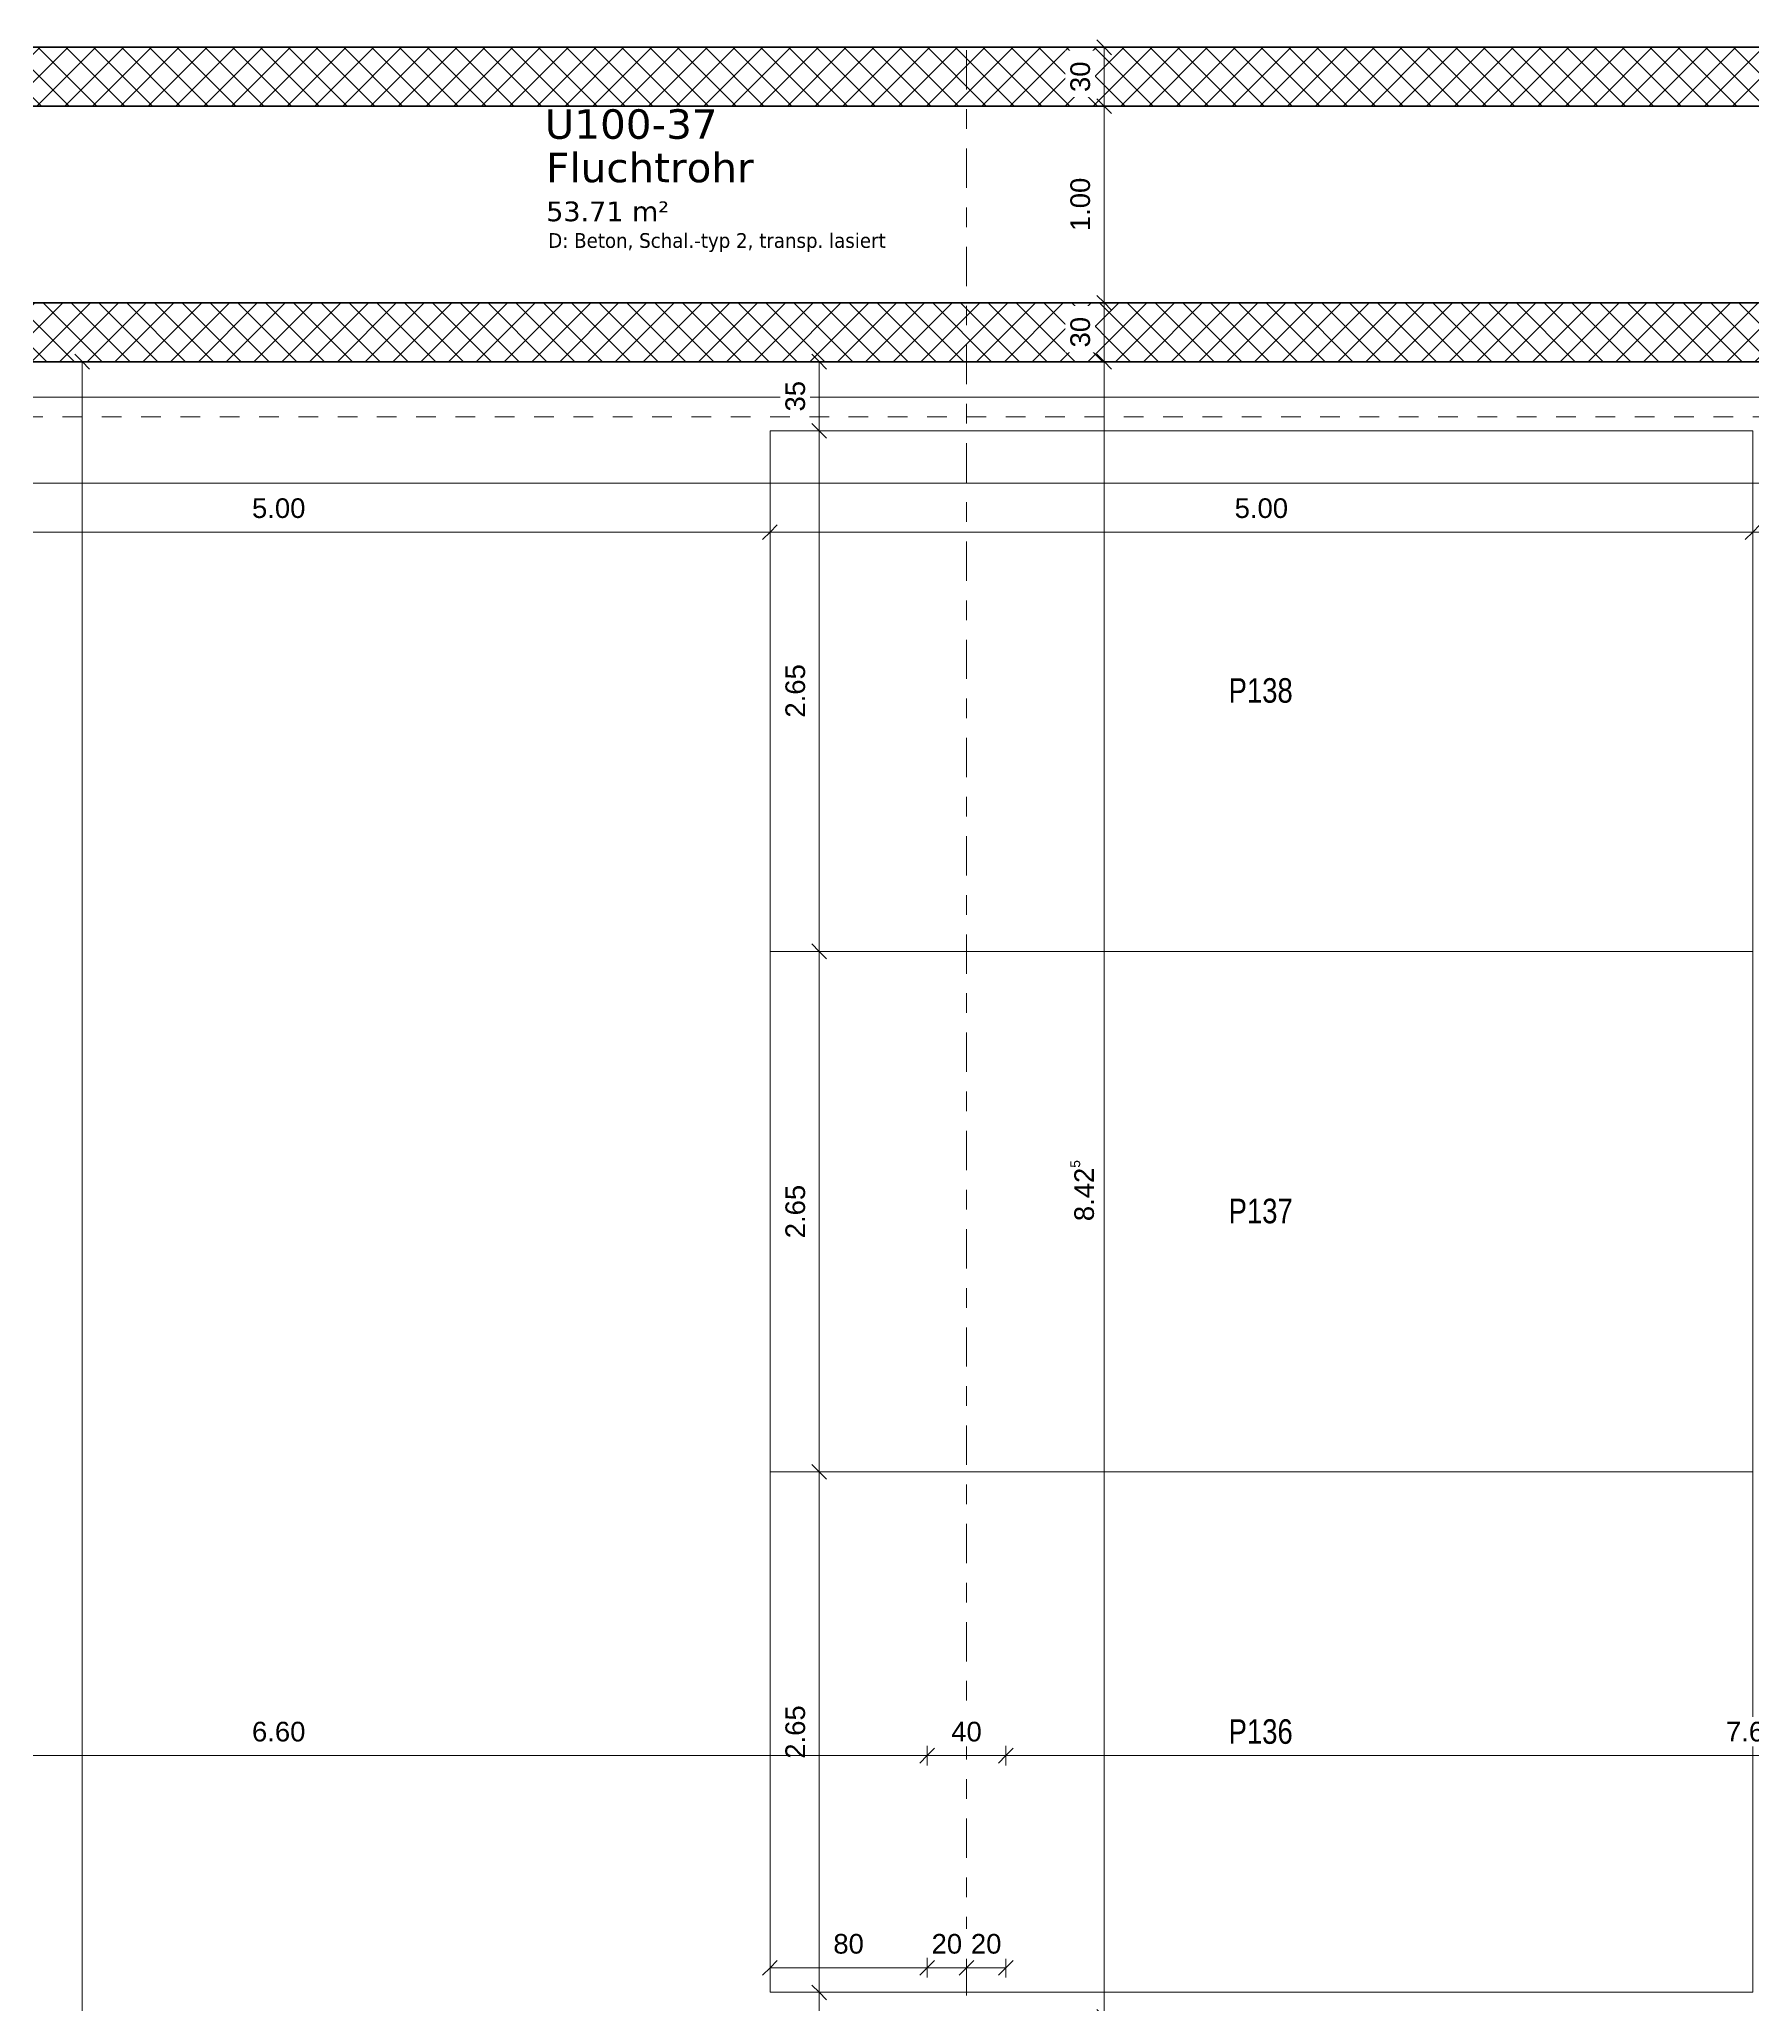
# Model space of a CAD drawing. Header units: metres. Extents: x -86 to 44, y -23 to 39.
# Drawn here: x -56.43 to -47.71, y 21.44 to 31.44 of the extents above; entities that cross this region are included whole.
import ezdxf

# ---------------------------------------------------------------- set-up
doc = ezdxf.new("R2010")
doc.units = ezdxf.units.M
doc.linetypes.add('_Rasterlinie_', pattern=[0.375, 0.2, -0.05, 0.075, -0.05])
doc.linetypes.add('Gestrichelt', pattern=[0.1, 0.05, -0.05])
for name, color, linetype, lineweight in [('A-____-____-DIMS', 7, 'Continuous', 5), ('A-____-____-DIMS-50', 7, 'Continuous', 5), ('A-AREA-____-IDEN', 7, 'Continuous', 5), ('A-FLOR-____-OTLN', 7, 'Continuous', 9), ('A-WALL-____-MCUT', 7, 'Continuous', 35), ('A-WALL-____-PATT', 7, 'Continuous', 35), ('C-PRKG-____-IDEN', 7, 'Continuous', 5), ('C-PRKG-____-OTLN', 7, 'Continuous', 9), ('S-GRID-____-OTLN', 7, 'Continuous', 5)]:
    doc.layers.add(name, color=color, linetype=linetype, lineweight=lineweight)
doc.layers.add('A-DETL-____-OTLN', color=5, linetype='Continuous', lineweight=9, true_color=0x0000ff)
doc.styles.add('Arial_1', font='arial.ttf', dxfattribs={"height": 0.1})
doc.styles.add('Arial_3', font='arial.ttf', dxfattribs={"width": 0.8, "height": 0.125})
doc.styles.add('Verdana_2', font='verdana.ttf', dxfattribs={"height": 0.1})
doc.styles.add('Verdana_3', font='verdana.ttf', dxfattribs={"width": 0.9, "height": 0.075})
doc.styles.add('Verdana_4', font='verdana.ttf', dxfattribs={"height": 0.15})
doc.dimstyles.new('SUB_Rohbau_fein_6', dxfattribs={"dimscale": 0.3048, "dimtxt": 0.102026, "dimasz": 0.246063, "dimexe": 0.164042, "dimexo": 0.0625, "dimgap": 0.123031, "dimtad": 1, "dimdec": 1, "dimlfac": 100, "dimrnd": 0.5, "dimdsep": 46, "dimtxsty": 'Arial_1', "dimblk1": 'OBLIQUE', "dimblk2": 'OBLIQUE', "dimsah": 1, "dimcen": 0.09, "dimazin": 0, "dimtfac": 1, "dimtdec": 4, "dimtix": 1, "dimtmove": 0, "dimatfit": 3, "dimfxl": 0.164042, "dimfxlon": 1, "dimtvp": 1, "dimtfill": 1, "dimtolj": 1, "dimtzin": 0, "dimarcsym": 2})
doc.dimstyles.new('SUB_Rohbau_fein_7', dxfattribs={"dimscale": 0.3048, "dimtxt": 0.102026, "dimasz": 0.246063, "dimexe": 0.164042, "dimexo": 0.0625, "dimgap": 0.123031, "dimtad": 1, "dimrnd": 0.005, "dimzin": 0, "dimdsep": 46, "dimtxsty": 'Arial_1', "dimblk1": 'OBLIQUE', "dimblk2": 'OBLIQUE', "dimsah": 1, "dimcen": 0.09, "dimazin": 0, "dimtfac": 1, "dimtdec": 4, "dimtix": 1, "dimtmove": 0, "dimatfit": 3, "dimfxl": 0.164042, "dimfxlon": 1, "dimtvp": 1, "dimtfill": 1, "dimtolj": 1, "dimtzin": 0, "dimarcsym": 2})
doc.dimstyles.new('SUB_Rohbau_fein_8', dxfattribs={"dimscale": 0.3048, "dimtxt": 0.102026, "dimasz": 0.246063, "dimexe": 0.164042, "dimexo": 0.0625, "dimgap": 0.123031, "dimtad": 1, "dimdec": 1, "dimlfac": 100, "dimrnd": 0.5, "dimdsep": 46, "dimtxsty": 'Arial_1', "dimblk1": 'OBLIQUE', "dimblk2": 'OBLIQUE', "dimsah": 1, "dimcen": 0.09, "dimazin": 0, "dimtfac": 1, "dimtdec": 4, "dimtix": 1, "dimtmove": 0, "dimatfit": 3, "dimfxl": 0.164042, "dimfxlon": 1, "dimtvp": 1, "dimtfill": 1, "dimtolj": 1, "dimtzin": 0, "dimarcsym": 2})
pattern_1 = [(45, (0, 0), (-0.07071068, 0.07071068), []), (135, (0, 0), (-0.07071068, -0.07071068), [])]

# ---------------------------------------------------------------- blocks, each defined once
blk = doc.blocks.new('PP_Parkplatz - 2650 x 5000-V43--01_UG_OK_FFB_AF')
at = {"layer": 'C-PRKG-____-OTLN', "color": 253, "true_color": 0x999999}
for p, q in [((-52.708, 24.151), (-47.708, 24.151)), ((-52.708, 24.151), (-52.708, 21.502)), ((-52.708, 24.151), (-52.708, 21.502)), ((-47.708, 24.151), (-52.708, 24.151)), ((-52.708, 24.151), (-47.708, 24.151)), ((-52.708, 21.502), (-52.708, 24.151)), ((-52.708, 24.151), (-52.708, 24.151)), ((-47.708, 24.151), (-47.708, 21.502)), ((-47.708, 21.502), (-47.708, 24.151)), ((-47.708, 24.151), (-47.708, 21.502)), ((-47.708, 24.151), (-47.708, 24.151)), ((-52.708, 21.502), (-47.708, 21.502)), ((-52.708, 21.502), (-47.708, 21.502)), ((-47.708, 21.502), (-52.708, 21.502)), ((-52.708, 21.502), (-52.708, 21.502)), ((-47.708, 21.502), (-47.708, 21.502))]:
    blk.add_line(p, q, dxfattribs=at)
blk = doc.blocks.new('PP_Parkplatz - 2650 x 5000-V44--01_UG_OK_FFB_AF')
at = {"layer": 'C-PRKG-____-OTLN', "color": 253, "true_color": 0x999999}
for p, q in [((-52.708, 26.8), (-47.708, 26.8)), ((-52.708, 26.8), (-52.708, 24.151)), ((-52.708, 26.8), (-52.708, 24.151)), ((-47.708, 26.8), (-52.708, 26.8)), ((-52.708, 26.8), (-47.708, 26.8)), ((-52.708, 24.151), (-52.708, 26.8)), ((-52.708, 26.8), (-52.708, 26.8)), ((-47.708, 26.8), (-47.708, 24.151)), ((-47.708, 24.151), (-47.708, 26.8)), ((-47.708, 26.8), (-47.708, 24.151)), ((-47.708, 26.8), (-47.708, 26.8)), ((-52.708, 24.151), (-47.708, 24.151)), ((-52.708, 24.151), (-47.708, 24.151)), ((-47.708, 24.151), (-52.708, 24.151)), ((-52.708, 24.151), (-52.708, 24.151)), ((-47.708, 24.151), (-47.708, 24.151))]:
    blk.add_line(p, q, dxfattribs=at)
blk = doc.blocks.new('PP_Parkplatz - 2650 x 5000-V45--01_UG_OK_FFB_AF')
at = {"layer": 'C-PRKG-____-OTLN', "color": 253, "true_color": 0x999999}
for p, q in [((-52.708, 29.45), (-47.708, 29.45)), ((-52.708, 29.45), (-52.708, 26.8)), ((-52.708, 29.45), (-52.708, 26.8)), ((-47.708, 29.45), (-52.708, 29.45)), ((-52.708, 29.45), (-47.708, 29.45)), ((-52.708, 26.8), (-52.708, 29.45)), ((-52.708, 29.45), (-52.708, 29.45)), ((-47.708, 29.45), (-47.708, 26.8)), ((-47.708, 26.8), (-47.708, 29.45)), ((-47.708, 29.45), (-47.708, 26.8)), ((-47.708, 29.45), (-47.708, 29.45)), ((-52.708, 26.8), (-47.708, 26.8)), ((-52.708, 26.8), (-47.708, 26.8)), ((-47.708, 26.8), (-52.708, 26.8)), ((-52.708, 26.8), (-52.708, 26.8)), ((-47.708, 26.8), (-47.708, 26.8))]:
    blk.add_line(p, q, dxfattribs=at)
blk = doc.blocks.new('DIMBLOCK993--01_UG_OK_FFB_AF')
at = {"layer": 'A-____-____-DIMS-50'}
for p, q in [((-51.008, 29.802), (-51.046, 29.839)), ((-51.008, 29.802), (-51.058, 29.802)), ((-51.008, 21.377), (-51.008, 29.802)), ((-51.008, 29.802), (-50.971, 29.764)), ((-51.008, 29.802), (-50.958, 29.802)), ((-51.008, 21.377), (-51.046, 21.414)), ((-51.008, 21.377), (-51.058, 21.377)), ((-51.008, 21.377), (-50.971, 21.339)), ((-51.008, 21.377), (-50.958, 21.377))]:
    blk.add_line(p, q, dxfattribs=at)
at = {"layer": 'A-____-____-DIMS-50', "color": 0, "insert": (-51.18, 25.427), "char_height": 0.1, "width": 0.38809, "attachment_point": 1, "rotation": 90, "line_spacing_factor": 0.941778, "style": 'Arial_1', "bg_fill": 3, "box_fill_scale": 1.25, "bg_fill_color": 256, "bg_fill_true_color": 13158600, "bg_fill_transparency": 0}
blk.add_mtext('8.42\\A2\\H0.5x;\\S5^  ;\\H2x;', dxfattribs=at)
blk = doc.blocks.new('_Oblique')
at = {"color": 0, "linetype": 'ByBlock', "lineweight": -2}
blk.add_line((-0.5, -0.5), (0.5, 0.5), dxfattribs=at)
blk = doc.blocks.new('DIMBLOCK994--01_UG_OK_FFB_AF')
at = {"layer": 'A-____-____-DIMS-50'}
for p, q in [((-51.008, 30.102), (-51.046, 30.139)), ((-51.008, 30.102), (-51.058, 30.102)), ((-51.008, 29.802), (-51.008, 30.102)), ((-51.008, 30.102), (-50.971, 30.064)), ((-51.008, 30.102), (-50.958, 30.102)), ((-51.008, 29.802), (-51.046, 29.839)), ((-51.008, 29.802), (-51.058, 29.802)), ((-51.008, 29.802), (-50.971, 29.764)), ((-51.008, 29.802), (-50.958, 29.802))]:
    blk.add_line(p, q, dxfattribs=at)
at = {"layer": 'A-____-____-DIMS-50', "color": 0, "insert": (-51.18, 29.874), "char_height": 0.1, "width": 0.18609, "attachment_point": 1, "rotation": 90, "line_spacing_factor": 0.941778, "style": 'Arial_1', "bg_fill": 3, "box_fill_scale": 1.25, "bg_fill_color": 256, "bg_fill_true_color": 13158600, "bg_fill_transparency": 0}
blk.add_mtext('30', dxfattribs=at)
blk = doc.blocks.new('DIMBLOCK995--01_UG_OK_FFB_AF')
at = {"layer": 'A-____-____-DIMS-50'}
for p, q in [((-51.008, 31.102), (-51.046, 31.139)), ((-51.008, 31.102), (-51.058, 31.102)), ((-51.008, 30.102), (-51.008, 31.102)), ((-51.008, 31.102), (-50.971, 31.064)), ((-51.008, 31.102), (-50.958, 31.102)), ((-51.008, 30.102), (-51.046, 30.139)), ((-51.008, 30.102), (-51.058, 30.102)), ((-51.008, 30.102), (-50.971, 30.064)), ((-51.008, 30.102), (-50.958, 30.102))]:
    blk.add_line(p, q, dxfattribs=at)
at = {"layer": 'A-____-____-DIMS-50', "color": 0, "insert": (-51.18, 30.466), "char_height": 0.1, "width": 0.32565, "attachment_point": 1, "rotation": 90, "line_spacing_factor": 0.941778, "style": 'Arial_1', "bg_fill": 3, "box_fill_scale": 1.25, "bg_fill_color": 256, "bg_fill_true_color": 13158600, "bg_fill_transparency": 0}
blk.add_mtext('1.00', dxfattribs=at)
blk = doc.blocks.new('DIMBLOCK996--01_UG_OK_FFB_AF')
at = {"layer": 'A-____-____-DIMS-50'}
for p, q in [((-51.008, 31.402), (-51.046, 31.439)), ((-51.008, 31.402), (-51.058, 31.402)), ((-51.008, 31.102), (-51.008, 31.402)), ((-51.008, 31.402), (-50.971, 31.364)), ((-51.008, 31.402), (-50.958, 31.402)), ((-51.008, 31.102), (-51.046, 31.139)), ((-51.008, 31.102), (-51.058, 31.102)), ((-51.008, 31.102), (-50.971, 31.064)), ((-51.008, 31.102), (-50.958, 31.102))]:
    blk.add_line(p, q, dxfattribs=at)
at = {"layer": 'A-____-____-DIMS-50', "color": 0, "insert": (-51.18, 31.174), "char_height": 0.1, "width": 0.18609, "attachment_point": 1, "rotation": 90, "line_spacing_factor": 0.941778, "style": 'Arial_1', "bg_fill": 3, "box_fill_scale": 1.25, "bg_fill_color": 256, "bg_fill_true_color": 13158600, "bg_fill_transparency": 0}
blk.add_mtext('30', dxfattribs=at)
blk = doc.blocks.new('DIMBLOCK1094--01_UG_OK_FFB_AF')
at = {"layer": 'A-____-____-DIMS-50'}
for p, q in [((-57.708, 29.184), (-57.708, 29.234)), ((-57.708, 29.184), (-57.671, 29.221)), ((-32.708, 29.184), (-32.708, 29.234)), ((-32.708, 29.184), (-32.671, 29.221)), ((-57.708, 29.184), (-57.746, 29.146)), ((-57.708, 29.184), (-32.708, 29.184)), ((-57.708, 29.184), (-57.708, 29.134)), ((-32.708, 29.184), (-32.746, 29.146)), ((-32.708, 29.184), (-32.708, 29.134))]:
    blk.add_line(p, q, dxfattribs=at)
at = {"layer": 'A-____-____-DIMS-50', "color": 0, "insert": (-45.382, 29.356), "char_height": 0.1, "width": 0.4187, "attachment_point": 1, "line_spacing_factor": 0.941778, "style": 'Arial_1', "bg_fill": 3, "box_fill_scale": 1.25, "bg_fill_color": 256, "bg_fill_true_color": 13158600, "bg_fill_transparency": 0}
blk.add_mtext('25.00', dxfattribs=at)
blk = doc.blocks.new('DIMBLOCK1095--01_UG_OK_FFB_AF')
at = {"layer": 'A-____-____-DIMS-50'}
for p, q in [((-57.708, 28.934), (-57.746, 28.896)), ((-57.708, 28.934), (-57.708, 28.984)), ((-57.708, 28.934), (-57.671, 28.971)), ((-57.708, 28.934), (-52.708, 28.934)), ((-57.708, 28.934), (-57.708, 28.884)), ((-52.708, 28.934), (-52.746, 28.896)), ((-52.708, 28.934), (-52.708, 28.984)), ((-52.708, 28.934), (-52.671, 28.971)), ((-52.708, 28.934), (-52.708, 28.884))]:
    blk.add_line(p, q, dxfattribs=at)
at = {"layer": 'A-____-____-DIMS-50', "color": 0, "insert": (-55.344, 29.106), "char_height": 0.1, "width": 0.32565, "attachment_point": 1, "line_spacing_factor": 0.941778, "style": 'Arial_1', "bg_fill": 3, "box_fill_scale": 1.25, "bg_fill_color": 256, "bg_fill_true_color": 13158600, "bg_fill_transparency": 0}
blk.add_mtext('5.00', dxfattribs=at)
blk = doc.blocks.new('DIMBLOCK1096--01_UG_OK_FFB_AF')
at = {"layer": 'A-____-____-DIMS-50'}
for p, q in [((-52.708, 28.934), (-52.746, 28.896)), ((-52.708, 28.934), (-52.708, 28.984)), ((-52.708, 28.934), (-52.671, 28.971)), ((-52.708, 28.934), (-47.708, 28.934)), ((-52.708, 28.934), (-52.708, 28.884)), ((-47.708, 28.934), (-47.746, 28.896)), ((-47.708, 28.934), (-47.708, 28.984)), ((-47.708, 28.934), (-47.671, 28.971)), ((-47.708, 28.934), (-47.708, 28.884))]:
    blk.add_line(p, q, dxfattribs=at)
at = {"layer": 'A-____-____-DIMS-50', "color": 0, "insert": (-50.344, 29.106), "char_height": 0.1, "width": 0.32565, "attachment_point": 1, "line_spacing_factor": 0.941778, "style": 'Arial_1', "bg_fill": 3, "box_fill_scale": 1.25, "bg_fill_color": 256, "bg_fill_true_color": 13158600, "bg_fill_transparency": 0}
blk.add_mtext('5.00', dxfattribs=at)
blk = doc.blocks.new('DIMBLOCK1097--01_UG_OK_FFB_AF')
at = {"layer": 'A-____-____-DIMS-50'}
for p, q in [((-47.708, 28.934), (-47.746, 28.896)), ((-47.708, 28.934), (-47.708, 28.984)), ((-47.708, 28.934), (-47.671, 28.971)), ((-47.708, 28.934), (-42.708, 28.934)), ((-47.708, 28.934), (-47.708, 28.884)), ((-42.708, 28.934), (-42.746, 28.896)), ((-42.708, 28.934), (-42.708, 28.984)), ((-42.708, 28.934), (-42.671, 28.971)), ((-42.708, 28.934), (-42.708, 28.884))]:
    blk.add_line(p, q, dxfattribs=at)
at = {"layer": 'A-____-____-DIMS-50', "color": 0, "insert": (-45.344, 29.106), "char_height": 0.1, "width": 0.32565, "attachment_point": 1, "line_spacing_factor": 0.941778, "style": 'Arial_1', "bg_fill": 3, "box_fill_scale": 1.25, "bg_fill_color": 256, "bg_fill_true_color": 13158600, "bg_fill_transparency": 0}
blk.add_mtext('5.00', dxfattribs=at)
blk = doc.blocks.new('DIMBLOCK1136--01_UG_OK_FFB_AF')
at = {"layer": 'A-____-____-DIMS-50'}
for p, q in [((-52.458, 21.502), (-52.496, 21.539)), ((-52.458, 21.502), (-52.508, 21.502)), ((-52.458, 20.85), (-52.458, 21.502)), ((-52.458, 21.502), (-52.421, 21.464)), ((-52.458, 21.502), (-52.408, 21.502)), ((-52.458, 20.85), (-52.508, 20.85)), ((-52.458, 20.85), (-52.496, 20.887)), ((-52.458, 20.85), (-52.421, 20.812)), ((-52.458, 20.85), (-52.408, 20.85))]:
    blk.add_line(p, q, dxfattribs=at)
at = {"layer": 'A-____-____-DIMS-50', "color": 0, "insert": (-52.63, 21.098), "char_height": 0.1, "width": 0.18609, "attachment_point": 1, "rotation": 90, "line_spacing_factor": 0.941778, "style": 'Arial_1', "bg_fill": 3, "box_fill_scale": 1.25, "bg_fill_color": 256, "bg_fill_true_color": 13158600, "bg_fill_transparency": 0}
blk.add_mtext('65', dxfattribs=at)
blk = doc.blocks.new('DIMBLOCK1137--01_UG_OK_FFB_AF')
at = {"layer": 'A-____-____-DIMS-50'}
for p, q in [((-52.458, 24.151), (-52.508, 24.151)), ((-52.458, 24.151), (-52.496, 24.189)), ((-52.458, 21.502), (-52.458, 24.151)), ((-52.458, 24.151), (-52.421, 24.114)), ((-52.458, 24.151), (-52.408, 24.151)), ((-52.458, 21.502), (-52.496, 21.539)), ((-52.458, 21.502), (-52.508, 21.502)), ((-52.458, 21.502), (-52.421, 21.464)), ((-52.458, 21.502), (-52.408, 21.502))]:
    blk.add_line(p, q, dxfattribs=at)
at = {"layer": 'A-____-____-DIMS-50', "color": 0, "insert": (-52.63, 22.691), "char_height": 0.1, "width": 0.32565, "attachment_point": 1, "rotation": 90, "line_spacing_factor": 0.941778, "style": 'Arial_1', "bg_fill": 3, "box_fill_scale": 1.25, "bg_fill_color": 256, "bg_fill_true_color": 13158600, "bg_fill_transparency": 0}
blk.add_mtext('2.65', dxfattribs=at)
blk = doc.blocks.new('DIMBLOCK1138--01_UG_OK_FFB_AF')
at = {"layer": 'A-____-____-DIMS-50'}
for p, q in [((-52.458, 26.8), (-52.496, 26.838)), ((-52.458, 26.8), (-52.508, 26.8)), ((-52.458, 24.151), (-52.458, 26.8)), ((-52.458, 26.8), (-52.421, 26.763)), ((-52.458, 26.8), (-52.408, 26.8)), ((-52.458, 24.151), (-52.508, 24.151)), ((-52.458, 24.151), (-52.496, 24.189)), ((-52.458, 24.151), (-52.421, 24.114)), ((-52.458, 24.151), (-52.408, 24.151))]:
    blk.add_line(p, q, dxfattribs=at)
at = {"layer": 'A-____-____-DIMS-50', "color": 0, "insert": (-52.63, 25.34), "char_height": 0.1, "width": 0.32565, "attachment_point": 1, "rotation": 90, "line_spacing_factor": 0.941778, "style": 'Arial_1', "bg_fill": 3, "box_fill_scale": 1.25, "bg_fill_color": 256, "bg_fill_true_color": 13158600, "bg_fill_transparency": 0}
blk.add_mtext('2.65', dxfattribs=at)
blk = doc.blocks.new('DIMBLOCK1139--01_UG_OK_FFB_AF')
at = {"layer": 'A-____-____-DIMS-50'}
for p, q in [((-52.458, 29.45), (-52.508, 29.45)), ((-52.458, 29.45), (-52.496, 29.487)), ((-52.458, 26.8), (-52.458, 29.45)), ((-52.458, 29.45), (-52.421, 29.412)), ((-52.458, 29.45), (-52.408, 29.45)), ((-52.458, 26.8), (-52.496, 26.838)), ((-52.458, 26.8), (-52.508, 26.8)), ((-52.458, 26.8), (-52.421, 26.763)), ((-52.458, 26.8), (-52.408, 26.8))]:
    blk.add_line(p, q, dxfattribs=at)
at = {"layer": 'A-____-____-DIMS-50', "color": 0, "insert": (-52.63, 27.99), "char_height": 0.1, "width": 0.32565, "attachment_point": 1, "rotation": 90, "line_spacing_factor": 0.941778, "style": 'Arial_1', "bg_fill": 3, "box_fill_scale": 1.25, "bg_fill_color": 256, "bg_fill_true_color": 13158600, "bg_fill_transparency": 0}
blk.add_mtext('2.65', dxfattribs=at)
blk = doc.blocks.new('DIMBLOCK1140--01_UG_OK_FFB_AF')
at = {"layer": 'A-____-____-DIMS-50'}
for p, q in [((-52.458, 29.802), (-52.496, 29.839)), ((-52.458, 29.802), (-52.508, 29.802)), ((-52.458, 29.45), (-52.458, 29.802)), ((-52.458, 29.802), (-52.421, 29.764)), ((-52.458, 29.802), (-52.408, 29.802)), ((-52.458, 29.45), (-52.508, 29.45)), ((-52.458, 29.45), (-52.496, 29.487)), ((-52.458, 29.45), (-52.421, 29.412)), ((-52.458, 29.45), (-52.408, 29.45))]:
    blk.add_line(p, q, dxfattribs=at)
at = {"layer": 'A-____-____-DIMS-50', "color": 0, "insert": (-52.63, 29.548), "char_height": 0.1, "width": 0.18609, "attachment_point": 1, "rotation": 90, "line_spacing_factor": 0.941778, "style": 'Arial_1', "bg_fill": 3, "box_fill_scale": 1.25, "bg_fill_color": 256, "bg_fill_true_color": 13158600, "bg_fill_transparency": 0}
blk.add_mtext('35', dxfattribs=at)
blk = doc.blocks.new('DIMBLOCK1227--01_UG_OK_FFB_AF')
at = {"layer": 'A-____-____-DIMS-50'}
for p, q in [((-56.208, 29.802), (-56.246, 29.839)), ((-56.208, 29.802), (-56.258, 29.802)), ((-56.208, 6.184), (-56.208, 29.802)), ((-56.208, 29.802), (-56.171, 29.764)), ((-56.208, 29.802), (-56.158, 29.802)), ((-56.208, 6.184), (-56.246, 6.222)), ((-56.208, 6.184), (-56.258, 6.184)), ((-56.208, 6.184), (-56.171, 6.147)), ((-56.208, 6.184), (-56.158, 6.184))]:
    blk.add_line(p, q, dxfattribs=at)
at = {"layer": 'A-____-____-DIMS-50', "color": 0, "insert": (-56.38, 17.818), "char_height": 0.1, "width": 0.4187, "attachment_point": 1, "rotation": 90, "line_spacing_factor": 0.941778, "style": 'Arial_1', "bg_fill": 3, "box_fill_scale": 1.25, "bg_fill_color": 256, "bg_fill_true_color": 13158600, "bg_fill_transparency": 0}
blk.add_mtext('23.62', dxfattribs=at)
blk = doc.blocks.new('DIMBLOCK1336--01_UG_OK_FFB_AF')
at = {"layer": 'A-____-____-DIMS-50'}
for p, q in [((-51.708, 21.627), (-51.746, 21.589)), ((-51.708, 21.627), (-51.708, 21.677)), ((-51.708, 21.627), (-51.671, 21.664)), ((-51.508, 21.627), (-51.708, 21.627)), ((-51.708, 21.627), (-51.708, 21.577)), ((-51.508, 21.627), (-51.546, 21.589)), ((-51.508, 21.627), (-51.508, 21.677)), ((-51.508, 21.627), (-51.471, 21.664)), ((-51.508, 21.627), (-51.508, 21.577))]:
    blk.add_line(p, q, dxfattribs=at)
at = {"layer": 'A-____-____-DIMS-50', "color": 0, "insert": (-51.686, 21.799), "char_height": 0.1, "width": 0.18609, "attachment_point": 1, "line_spacing_factor": 0.941778, "style": 'Arial_1', "bg_fill": 3, "box_fill_scale": 1.25, "bg_fill_color": 256, "bg_fill_true_color": 13158600, "bg_fill_transparency": 0}
blk.add_mtext('20', dxfattribs=at)
blk = doc.blocks.new('DIMBLOCK1337--01_UG_OK_FFB_AF')
at = {"layer": 'A-____-____-DIMS-50'}
for p, q in [((-51.908, 21.627), (-51.946, 21.589)), ((-51.908, 21.627), (-51.908, 21.677)), ((-51.908, 21.627), (-51.871, 21.664)), ((-51.708, 21.627), (-51.908, 21.627)), ((-51.908, 21.627), (-51.908, 21.577)), ((-51.708, 21.627), (-51.746, 21.589)), ((-51.708, 21.627), (-51.708, 21.677)), ((-51.708, 21.627), (-51.671, 21.664)), ((-51.708, 21.627), (-51.708, 21.577))]:
    blk.add_line(p, q, dxfattribs=at)
at = {"layer": 'A-____-____-DIMS-50', "color": 0, "insert": (-51.886, 21.799), "char_height": 0.1, "width": 0.18609, "attachment_point": 1, "line_spacing_factor": 0.941778, "style": 'Arial_1', "bg_fill": 3, "box_fill_scale": 1.25, "bg_fill_color": 256, "bg_fill_true_color": 13158600, "bg_fill_transparency": 0}
blk.add_mtext('20', dxfattribs=at)
blk = doc.blocks.new('DIMBLOCK1338--01_UG_OK_FFB_AF')
at = {"layer": 'A-____-____-DIMS-50'}
for p, q in [((-52.708, 21.627), (-52.746, 21.589)), ((-52.708, 21.627), (-52.708, 21.677)), ((-52.708, 21.627), (-52.671, 21.664)), ((-51.908, 21.627), (-52.708, 21.627)), ((-52.708, 21.627), (-52.708, 21.577)), ((-51.908, 21.627), (-51.946, 21.589)), ((-51.908, 21.627), (-51.908, 21.677)), ((-51.908, 21.627), (-51.871, 21.664)), ((-51.908, 21.627), (-51.908, 21.577))]:
    blk.add_line(p, q, dxfattribs=at)
at = {"layer": 'A-____-____-DIMS-50', "color": 0, "insert": (-52.386, 21.799), "char_height": 0.1, "width": 0.18609, "attachment_point": 1, "line_spacing_factor": 0.941778, "style": 'Arial_1', "bg_fill": 3, "box_fill_scale": 1.25, "bg_fill_color": 256, "bg_fill_true_color": 13158600, "bg_fill_transparency": 0}
blk.add_mtext('80', dxfattribs=at)
blk = doc.blocks.new('DIMBLOCK1428--01_UG_OK_FFB_AF')
at = {"layer": 'A-____-____-DIMS-50'}
for p, q in [((-58.508, 22.707), (-58.508, 22.757)), ((-58.508, 22.707), (-58.471, 22.744)), ((-51.908, 22.707), (-51.908, 22.757)), ((-51.908, 22.707), (-51.871, 22.744)), ((-58.508, 22.707), (-58.546, 22.669)), ((-58.508, 22.707), (-51.908, 22.707)), ((-58.508, 22.707), (-58.508, 22.657)), ((-51.908, 22.707), (-51.946, 22.669)), ((-51.908, 22.707), (-51.908, 22.657))]:
    blk.add_line(p, q, dxfattribs=at)
at = {"layer": 'A-____-____-DIMS-50', "color": 0, "insert": (-55.344, 22.879), "char_height": 0.1, "width": 0.32565, "attachment_point": 1, "line_spacing_factor": 0.941778, "style": 'Arial_1', "bg_fill": 3, "box_fill_scale": 1.25, "bg_fill_color": 256, "bg_fill_true_color": 13158600, "bg_fill_transparency": 0}
blk.add_mtext('6.60', dxfattribs=at)
blk = doc.blocks.new('DIMBLOCK1429--01_UG_OK_FFB_AF')
at = {"layer": 'A-____-____-DIMS-50'}
for p, q in [((-51.908, 22.707), (-51.908, 22.757)), ((-51.908, 22.707), (-51.871, 22.744)), ((-51.508, 22.707), (-51.508, 22.757)), ((-51.508, 22.707), (-51.471, 22.744)), ((-51.908, 22.707), (-51.946, 22.669)), ((-51.908, 22.707), (-51.508, 22.707)), ((-51.908, 22.707), (-51.908, 22.657)), ((-51.508, 22.707), (-51.546, 22.669)), ((-51.508, 22.707), (-51.508, 22.657))]:
    blk.add_line(p, q, dxfattribs=at)
at = {"layer": 'A-____-____-DIMS-50', "color": 0, "insert": (-51.786, 22.879), "char_height": 0.1, "width": 0.18609, "attachment_point": 1, "line_spacing_factor": 0.941778, "style": 'Arial_1', "bg_fill": 3, "box_fill_scale": 1.25, "bg_fill_color": 256, "bg_fill_true_color": 13158600, "bg_fill_transparency": 0}
blk.add_mtext('40', dxfattribs=at)
blk = doc.blocks.new('DIMBLOCK1430--01_UG_OK_FFB_AF')
at = {"layer": 'A-____-____-DIMS-50'}
for p, q in [((-51.508, 22.707), (-51.508, 22.757)), ((-51.508, 22.707), (-51.471, 22.744)), ((-43.908, 22.707), (-43.908, 22.757)), ((-43.908, 22.707), (-43.871, 22.744)), ((-51.508, 22.707), (-51.546, 22.669)), ((-51.508, 22.707), (-43.908, 22.707)), ((-51.508, 22.707), (-51.508, 22.657)), ((-43.908, 22.707), (-43.946, 22.669)), ((-43.908, 22.707), (-43.908, 22.657))]:
    blk.add_line(p, q, dxfattribs=at)
at = {"layer": 'A-____-____-DIMS-50', "color": 0, "insert": (-47.844, 22.879), "char_height": 0.1, "width": 0.32565, "attachment_point": 1, "line_spacing_factor": 0.941778, "style": 'Arial_1', "bg_fill": 3, "box_fill_scale": 1.25, "bg_fill_color": 256, "bg_fill_true_color": 13158600, "bg_fill_transparency": 0}
blk.add_mtext('7.60', dxfattribs=at)

msp = doc.modelspace()

# ---------------------------------------------------------------- hatches: boundary and pattern name
at = {"layer": 'A-WALL-____-PATT', "lineweight": 9}
h = msp.add_hatch(dxfattribs=at)
h.set_pattern_fill('FP_1', color=256, style=0, pattern_type=2)
h.set_pattern_definition(pattern_1)
h.paths.add_polyline_path([(-16.283, 31.1016), (-15.988, 31.1016), (-15.988, 31.4016), (-69.9425, 31.4016), (-70.2151, 31.1016), (-16.4352, 31.1016)])
h = msp.add_hatch(dxfattribs=at)
h.set_pattern_fill('FP_1', color=256, style=0, pattern_type=2)
h.set_pattern_definition(pattern_1)
h.paths.add_polyline_path([(-69.9425, 29.8016), (-64.3928, 29.8016), (-64.3928, 30.1016), (-70.0159, 30.1016), (-70.0159, 29.8016)])
h.paths.add_polyline_path([(-25.493, 29.8016), (-19.538, 29.8016), (-19.538, 30.1016), (-62.1928, 30.1016), (-62.1928, 29.8016), (-25.5393, 29.8016)])
h.paths.add_polyline_path([(-15.983, 29.8016), (-15.983, 30.0517), (-16.083, 30.0517), (-16.083, 29.8016), (-15.988, 29.8016)])
h.paths.add_polyline_path([(-16.283, 29.8016), (-16.183, 29.8016), (-16.183, 30.1016), (-19.438, 30.1016), (-19.438, 29.8016), (-16.4352, 29.8016)])

# ---------------------------------------------------------------- linework, layer by layer
at = {"layer": 'A-DETL-____-OTLN', "color": 7, "linetype": 'Gestrichelt'}
msp.add_line((-57.708, 29.5209), (-40.818, 29.5209), dxfattribs=at)
at = {"layer": 'A-FLOR-____-OTLN'}
for p, q in [((-40.788, 29.8009), (-57.708, 29.8009)), ((-40.818, 29.6216), (-57.708, 29.6216))]:
    msp.add_line(p, q, dxfattribs=at)
at = {"layer": 'A-WALL-____-MCUT'}
for p, q in [((25.752, 31.4016), (-69.9425, 31.4016)), ((-69.8098, 31.1016), (-16.283, 31.1016)), ((-70.0159, 30.1016), (-19.538, 30.1016)), ((-40.788, 29.8016), (-57.708, 29.8016))]:
    msp.add_line(p, q, dxfattribs=at)
at = {"layer": 'S-GRID-____-OTLN', "color": 8, "linetype": '_Rasterlinie_', "true_color": 0x808080}
msp.add_line((-51.708, -7.8134), (-51.708, 34.9016), dxfattribs=at)

# ---------------------------------------------------------------- block references
at = {"layer": 'C-PRKG-____-OTLN', "color": 253, "true_color": 0x999999}
for name in ['PP_Parkplatz - 2650 x 5000-V45--01_UG_OK_FFB_AF', 'PP_Parkplatz - 2650 x 5000-V44--01_UG_OK_FFB_AF', 'PP_Parkplatz - 2650 x 5000-V43--01_UG_OK_FFB_AF']:
    msp.add_blockref(name, (0, 0), dxfattribs=at)

# ---------------------------------------------------------------- texts
at = {"layer": 'A-AREA-____-IDEN', "attachment_point": 1}
for s, insert, char_height, width, style in [('U100-37', (-53.8544, 31.0861), 0.15, 1.074261, 'Verdana_4'), ('Fluchtrohr', (-53.8472, 30.865), 0.15, 1.262658, 'Verdana_4'), ('53.71 m²', (-53.8468, 30.6165), 0.1, 0.817721, 'Verdana_2'), ('D: Beton, Schal.-typ 2, transp. lasiert', (-53.8368, 30.4558), 0.075, 2.211455, 'Verdana_3')]:
    msp.add_mtext(s, dxfattribs=dict(at, insert=insert, char_height=char_height, width=width, style=style))

# ---------------------------------------------------------------- next in the draw order: texts
at = {"layer": 'C-PRKG-____-IDEN', "char_height": 0.125, "width": 0.391223, "attachment_point": 1, "style": 'Arial_3', "bg_fill": 3, "box_fill_scale": 1.25, "bg_fill_color": 256, "bg_fill_true_color": 13158600, "bg_fill_transparency": 0}
for s, insert in [('P138', (-50.3746, 28.1907)), ('P137', (-50.3746, 25.5413)), ('P136', (-50.3746, 22.8918))]:
    msp.add_mtext(s, dxfattribs=dict(at, insert=insert))

# ---------------------------------------------------------------- next in the draw order: dimensions: what is measured, and where the dimension line sits
at = {"layer": 'A-____-____-DIMS'}
dim = msp.add_linear_dim(base=(-51.008, 29.8016), p1=(-51.058, 21.3766), p2=(-51.058, 29.8016), angle=90, text='\\A1;8.42\\Q;{\\A1;{\\H0.5x;\\S5^ ;}}', dimstyle='SUB_Rohbau_fein_7', override={"dimpost": '<>', "dimfxl": 8.425}, dxfattribs=at)
dim.commit()
dim.dimension.update_dxf_attribs({"geometry": 'DIMBLOCK993--01_UG_OK_FFB_AF', "text_midpoint": (-51.0966, 25.5891)})
dim = msp.add_linear_dim(base=(-51.708, 21.6266), p1=(-51.508, 21.5766), p2=(-51.708, 21.5766), dimstyle='SUB_Rohbau_fein_6', override={"dimpost": '<>', "dimfxl": 0.2}, dxfattribs=at)
dim.commit()
dim.dimension.update_dxf_attribs({"geometry": 'DIMBLOCK1336--01_UG_OK_FFB_AF', "text_midpoint": (-51.608, 21.7151)})
dim = msp.add_linear_dim(base=(-52.458, 21.5016), p1=(-52.508, 20.85), p2=(-52.508, 21.5016), angle=90, dimstyle='SUB_Rohbau_fein_6', override={"dimpost": '<>', "dimfxl": 0.651567}, dxfattribs=at)
dim.commit()
dim.dimension.update_dxf_attribs({"geometry": 'DIMBLOCK1136--01_UG_OK_FFB_AF', "text_midpoint": (-52.5466, 21.1758)})

# ---------------------------------------------------------------- next in the draw order: dimensions: what is measured, and where the dimension line sits
for base, p1, p2, dimstyle, override, picture, middle in [((-51.008, 30.1016), (-51.058, 29.8016), (-51.058, 30.1016), 'SUB_Rohbau_fein_6', {"dimpost": '<>', "dimfxl": 0.3}, 'DIMBLOCK994--01_UG_OK_FFB_AF', (-51.0966, 29.9516)), ((-52.458, 24.151), (-52.508, 21.5016), (-52.508, 24.151), 'SUB_Rohbau_fein_7', {"dimpost": '<>', "dimfxl": 2.649455}, 'DIMBLOCK1137--01_UG_OK_FFB_AF', (-52.5466, 22.8263))]:
    dim = msp.add_linear_dim(base=base, p1=p1, p2=p2, angle=90, dimstyle=dimstyle, override=override, dxfattribs=at)
    dim.commit()
    dim.dimension.update_dxf_attribs({"geometry": picture, "text_midpoint": middle})
for base, p1, p2, dimstyle, override, picture, middle in [((-32.708, 29.184), (-57.708, 29.234), (-32.708, 29.234), 'SUB_Rohbau_fein_7', {"dimpost": '<>', "dimfxl": 25}, 'DIMBLOCK1094--01_UG_OK_FFB_AF', (-45.208, 29.2725)), ((-51.908, 21.6266), (-51.708, 21.5766), (-51.908, 21.5766), 'SUB_Rohbau_fein_6', {"dimpost": '<>', "dimfxl": 0.2}, 'DIMBLOCK1337--01_UG_OK_FFB_AF', (-51.808, 21.7151))]:
    dim = msp.add_linear_dim(base=base, p1=p1, p2=p2, dimstyle=dimstyle, override=override, dxfattribs=at)
    dim.commit()
    dim.dimension.update_dxf_attribs({"geometry": picture, "text_midpoint": middle})

# ---------------------------------------------------------------- next in the draw order: dimensions: what is measured, and where the dimension line sits
for base, p1, p2, override, picture, middle in [((-51.008, 31.1016), (-51.058, 30.1016), (-51.058, 31.1016), {"dimpost": '<>', "dimfxl": 1.000001}, 'DIMBLOCK995--01_UG_OK_FFB_AF', (-51.0966, 30.6016)), ((-52.458, 26.8005), (-52.508, 24.151), (-52.508, 26.8005), {"dimpost": '<>', "dimfxl": 2.649455}, 'DIMBLOCK1138--01_UG_OK_FFB_AF', (-52.5466, 25.4757))]:
    dim = msp.add_linear_dim(base=base, p1=p1, p2=p2, angle=90, dimstyle='SUB_Rohbau_fein_7', override=override, dxfattribs=at)
    dim.commit()
    dim.dimension.update_dxf_attribs({"geometry": picture, "text_midpoint": middle})
for base, p1, p2, dimstyle, override, picture, middle in [((-52.708, 28.934), (-57.708, 28.984), (-52.708, 28.984), 'SUB_Rohbau_fein_7', {"dimpost": '<>', "dimfxl": 5}, 'DIMBLOCK1095--01_UG_OK_FFB_AF', (-55.208, 29.0225)), ((-52.708, 21.6266), (-51.908, 21.5766), (-52.708, 21.5766), 'SUB_Rohbau_fein_6', {"dimpost": '<>', "dimfxl": 0.8}, 'DIMBLOCK1338--01_UG_OK_FFB_AF', (-52.308, 21.7151))]:
    dim = msp.add_linear_dim(base=base, p1=p1, p2=p2, dimstyle=dimstyle, override=override, dxfattribs=at)
    dim.commit()
    dim.dimension.update_dxf_attribs({"geometry": picture, "text_midpoint": middle})

# ---------------------------------------------------------------- next in the draw order: dimensions: what is measured, and where the dimension line sits
for base, p1, p2, dimstyle, override, picture, middle in [((-51.008, 31.4016), (-51.058, 31.1016), (-51.058, 31.4016), 'SUB_Rohbau_fein_6', {"dimpost": '<>', "dimfxl": 0.3}, 'DIMBLOCK996--01_UG_OK_FFB_AF', (-51.0966, 31.2516)), ((-56.208, 29.8016), (-56.258, 6.1841), (-56.258, 29.8016), 'SUB_Rohbau_fein_7', {"dimpost": '<>', "dimfxl": 23.6175}, 'DIMBLOCK1227--01_UG_OK_FFB_AF', (-56.2966, 17.9928))]:
    dim = msp.add_linear_dim(base=base, p1=p1, p2=p2, angle=90, dimstyle=dimstyle, override=override, dxfattribs=at)
    dim.commit()
    dim.dimension.update_dxf_attribs({"geometry": picture, "text_midpoint": middle})
dim = msp.add_linear_dim(base=(-47.708, 28.934), p1=(-52.708, 28.984), p2=(-47.708, 28.984), dimstyle='SUB_Rohbau_fein_7', override={"dimpost": '<>', "dimfxl": 5}, dxfattribs=at)
dim.commit()
dim.dimension.update_dxf_attribs({"geometry": 'DIMBLOCK1096--01_UG_OK_FFB_AF', "text_midpoint": (-50.208, 29.0225)})

# ---------------------------------------------------------------- next in the draw order: dimensions: what is measured, and where the dimension line sits
dim = msp.add_linear_dim(base=(-52.458, 29.4499), p1=(-52.508, 26.8005), p2=(-52.508, 29.4499), angle=90, dimstyle='SUB_Rohbau_fein_7', override={"dimpost": '<>', "dimfxl": 2.649455}, dxfattribs=at)
dim.commit()
dim.dimension.update_dxf_attribs({"geometry": 'DIMBLOCK1139--01_UG_OK_FFB_AF', "text_midpoint": (-52.5466, 28.1252)})
for base, p1, p2, override, picture, middle in [((-42.708, 28.934), (-47.708, 28.984), (-42.708, 28.984), {"dimpost": '<>', "dimfxl": 5}, 'DIMBLOCK1097--01_UG_OK_FFB_AF', (-45.208, 29.0225)), ((-51.908, 22.7066), (-58.508, 22.6566), (-51.908, 22.6566), {"dimpost": '<>', "dimfxl": 6.6}, 'DIMBLOCK1428--01_UG_OK_FFB_AF', (-55.208, 22.7951))]:
    dim = msp.add_linear_dim(base=base, p1=p1, p2=p2, dimstyle='SUB_Rohbau_fein_7', override=override, dxfattribs=at)
    dim.commit()
    dim.dimension.update_dxf_attribs({"geometry": picture, "text_midpoint": middle})

# ---------------------------------------------------------------- next in the draw order: dimensions: what is measured, and where the dimension line sits
dim = msp.add_linear_dim(base=(-52.458, 29.8016), p1=(-52.508, 29.4499), p2=(-52.508, 29.8016), angle=90, dimstyle='SUB_Rohbau_fein_6', override={"dimpost": '<>', "dimfxl": 0.351628}, dxfattribs=at)
dim.commit()
dim.dimension.update_dxf_attribs({"geometry": 'DIMBLOCK1140--01_UG_OK_FFB_AF', "text_midpoint": (-52.5466, 29.6257)})
dim = msp.add_linear_dim(base=(-51.508, 22.7066), p1=(-51.908, 22.6566), p2=(-51.508, 22.6566), dimstyle='SUB_Rohbau_fein_8', override={"dimpost": '<>', "dimfxl": 0.4}, dxfattribs=at)
dim.commit()
dim.dimension.update_dxf_attribs({"geometry": 'DIMBLOCK1429--01_UG_OK_FFB_AF', "text_midpoint": (-51.708, 22.7951)})

# ---------------------------------------------------------------- next in the draw order: dimensions: what is measured, and where the dimension line sits
dim = msp.add_linear_dim(base=(-43.908, 22.7066), p1=(-51.508, 22.6566), p2=(-43.908, 22.6566), dimstyle='SUB_Rohbau_fein_7', override={"dimpost": '<>', "dimfxl": 7.6}, dxfattribs=at)
dim.commit()
dim.dimension.update_dxf_attribs({"geometry": 'DIMBLOCK1430--01_UG_OK_FFB_AF', "text_midpoint": (-47.708, 22.7951)})

doc.saveas('drawing.dxf')
